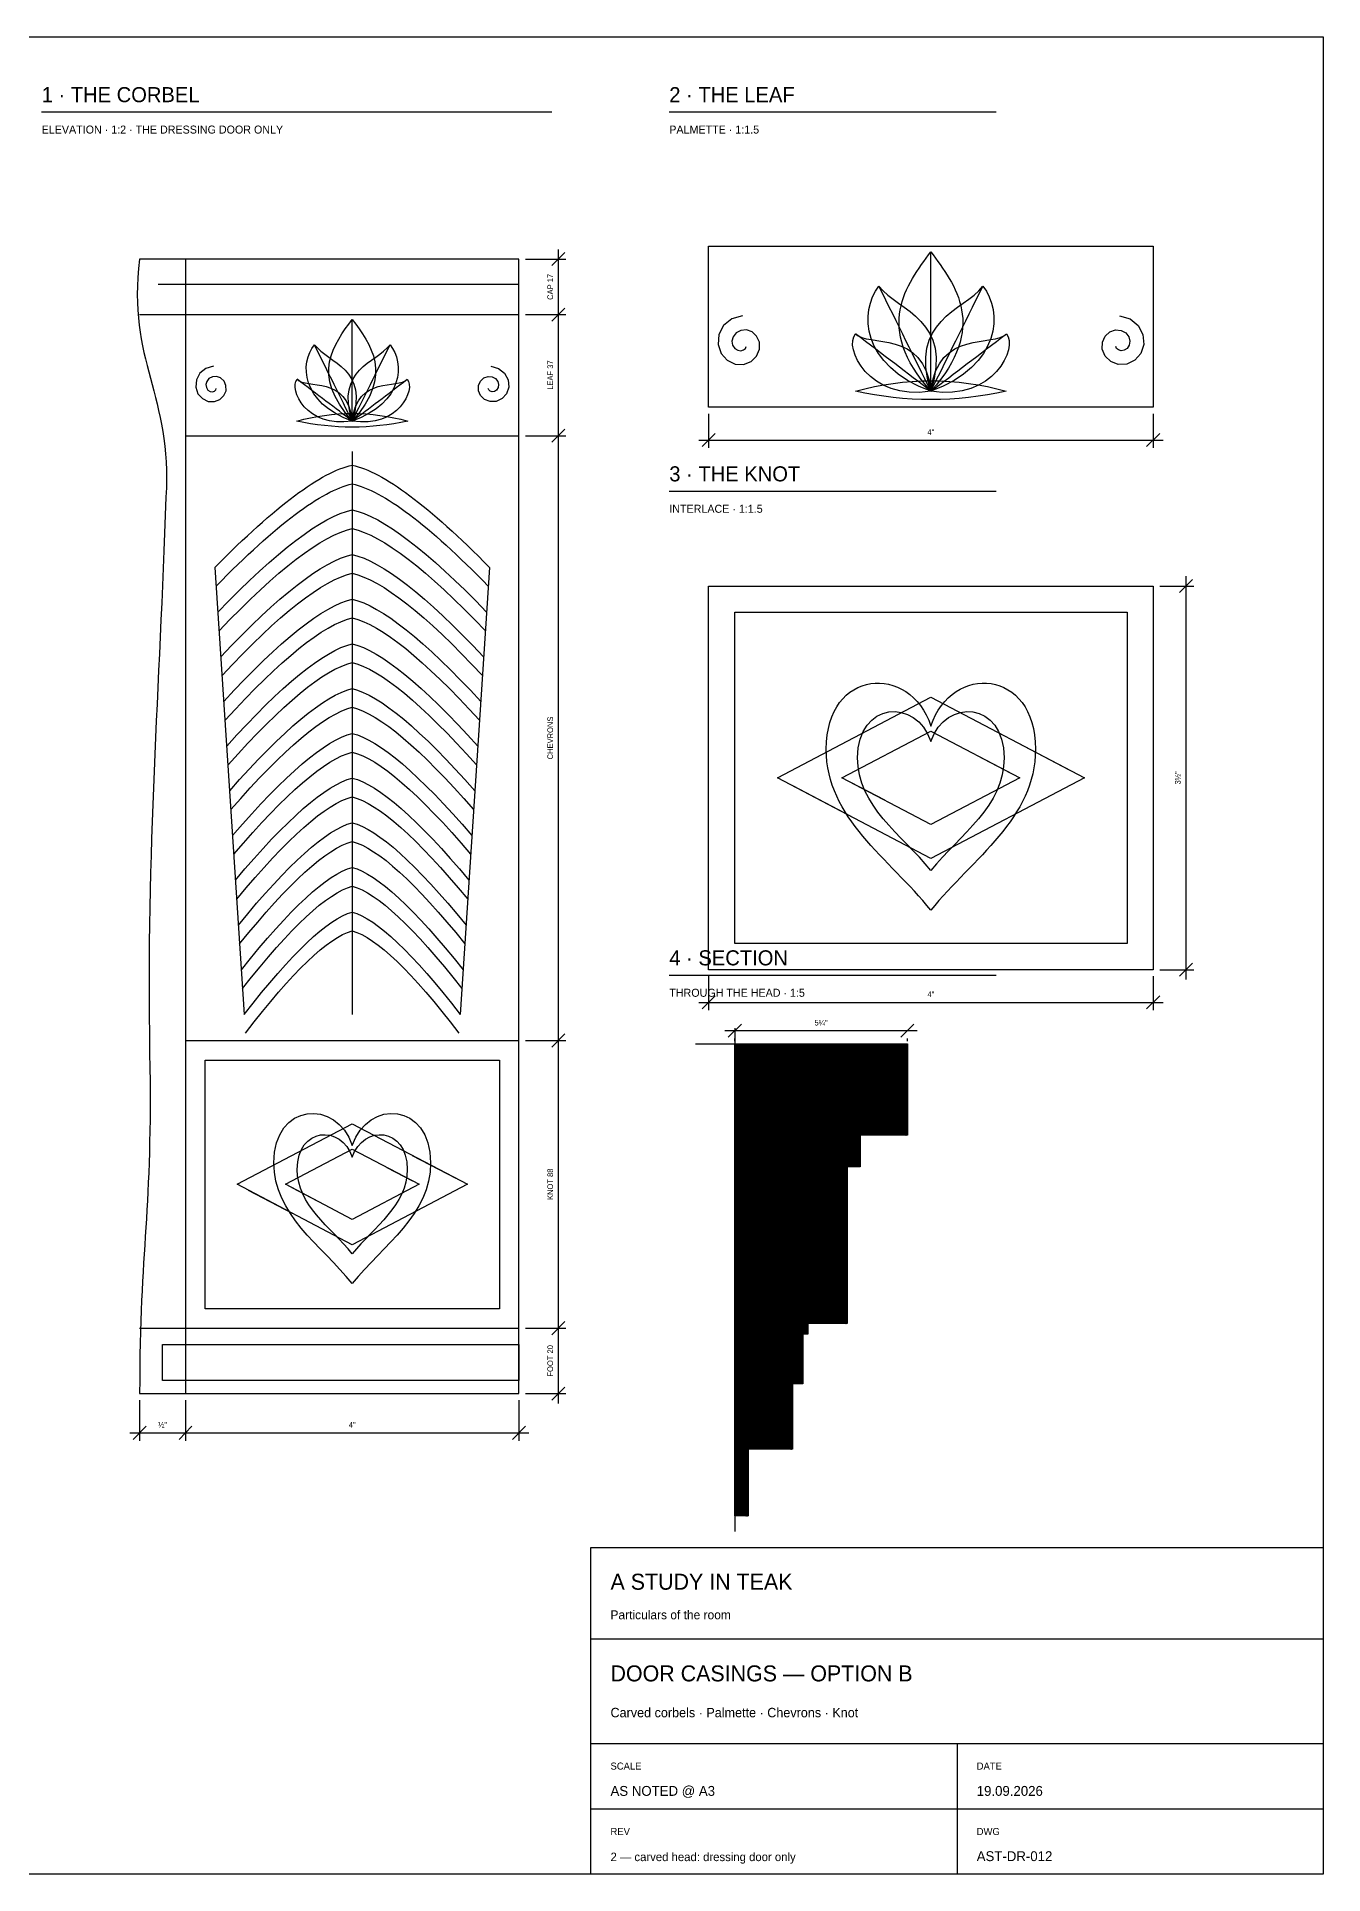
# Model space of a CAD drawing. Header units: inches. Extents: x 0.3 to 16.2, y 0.3 to 11.4.
# Drawn here: x 8.47 to 16.22, y 0.31 to 11.38 of the extents above; entities that cross this region are included whole.
import ezdxf
from ezdxf.enums import TextEntityAlignment as Align

# ---------------------------------------------------------------- set-up
doc = ezdxf.new("R2010")
doc.units = ezdxf.units.IN
doc.header["$LTSCALE"] = 0.009843
doc.header["$MEASUREMENT"] = 0
for name, color, linetype in [('DIMENSIONS', 1, 'Continuous'), ('GEOMETRY', 7, 'Continuous'), ('HATCH', 8, 'Continuous'), ('TEXT', 7, 'Continuous')]:
    doc.layers.add(name, color=color, linetype=linetype)

msp = doc.modelspace()

# ---------------------------------------------------------------- hatches: boundary and pattern name
at = {"layer": 'HATCH'}
h = msp.add_hatch(dxfattribs=at)
h.set_pattern_fill('ANSI31', scale=0.015748031)
h.paths.add_polyline_path([(12.677, 5.315), (13.717, 5.315), (13.717, 4.764), (13.433, 4.764), (13.433, 4.575), (13.354, 4.575), (13.354, 3.63), (13.118, 3.63), (13.118, 3.567), (13.087, 3.567), (13.087, 3.268), (13.024, 3.268), (13.024, 2.874), (12.757, 2.874), (12.757, 2.472), (12.677, 2.472), (12.677, 5.315)])

# ---------------------------------------------------------------- linework, layer by layer
at = {"layer": 'DIMENSIONS'}
for p, q in [((11.575, 10), (11.654, 10.079)), ((11.614, 10.098), (11.614, 3.15)), ((11.417, 10.039), (11.661, 10.039)), ((11.575, 9.665), (11.654, 9.744)), ((11.417, 9.705), (11.661, 9.705)), ((12.52, 9.107), (12.52, 8.903)), ((15.197, 9.107), (15.197, 8.903)), ((11.417, 8.976), (11.661, 8.976)), ((11.575, 8.937), (11.654, 9.016)), ((12.48, 8.911), (12.559, 8.989)), ((15.157, 8.911), (15.236, 8.989)), ((12.461, 8.95), (15.256, 8.95)), ((15.354, 8.031), (15.433, 8.11)), ((15.394, 8.13), (15.394, 5.702)), ((15.236, 8.071), (15.441, 8.071)), ((15.236, 5.761), (15.441, 5.761)), ((15.354, 5.722), (15.433, 5.8)), ((12.52, 5.722), (12.52, 5.517)), ((15.197, 5.722), (15.197, 5.517)), ((12.461, 5.564), (15.256, 5.564)), ((12.48, 5.525), (12.559, 5.604)), ((15.157, 5.525), (15.236, 5.604)), ((12.638, 5.354), (12.717, 5.433)), ((13.677, 5.354), (13.756, 5.433)), ((11.417, 5.335), (11.661, 5.335)), ((11.575, 5.295), (11.654, 5.374)), ((12.618, 5.394), (13.776, 5.394)), ((12.677, 5.331), (12.677, 5.346)), ((13.717, 5.331), (13.717, 5.346)), ((11.417, 3.602), (11.661, 3.602)), ((11.575, 3.563), (11.654, 3.642)), ((11.417, 3.209), (11.661, 3.209)), ((11.575, 3.169), (11.654, 3.248)), ((9.094, 3.169), (9.094, 2.925)), ((9.37, 3.169), (9.37, 2.925)), ((11.378, 3.169), (11.378, 2.925)), ((9.055, 2.933), (9.134, 3.012)), ((9.331, 2.933), (9.409, 3.012)), ((11.339, 2.933), (11.417, 3.012)), ((9.035, 2.972), (11.437, 2.972))]:
    msp.add_line(p, q, dxfattribs=at)
at = {"layer": 'GEOMETRY'}
for p, q in [((8.504, 10.925), (11.575, 10.925)), ((12.283, 10.925), (14.252, 10.925)), ((9.37, 10.039), (9.37, 3.209)), ((9.205, 9.889), (11.378, 9.889)), ((9.094, 9.705), (11.378, 9.705)), ((9.37, 8.976), (11.378, 8.976)), ((10.374, 8.88), (10.374, 5.492)), ((12.283, 8.642), (14.252, 8.642)), ((9.547, 8.183), (9.724, 5.492)), ((11.201, 8.183), (11.024, 5.492)), ((12.283, 5.728), (14.252, 5.728)), ((9.37, 5.335), (11.378, 5.335)), ((12.441, 5.315), (12.677, 5.315)), ((12.677, 5.409), (12.677, 2.378)), ((9.094, 3.602), (11.378, 3.602)), ((11.811, 1.732), (16.22, 1.732)), ((11.811, 1.102), (16.22, 1.102)), ((14.016, 1.102), (14.016, 0.315)), ((11.811, 0.709), (16.22, 0.709))]:
    msp.add_line(p, q, dxfattribs=at)
for points in [[(0.315, 11.378), (16.22, 11.378), (16.22, 0.315), (0.315, 0.315), (0.315, 11.378)], [(12.52, 10.118), (15.197, 10.118), (15.197, 9.147), (12.52, 9.147), (12.52, 10.118)], [(11.378, 10.039), (9.094, 10.039)], [(9.094, 3.209), (11.378, 3.209), (11.378, 10.039)], [(12.723, 9.698), (12.66, 9.679), (12.61, 9.639), (12.582, 9.585), (12.577, 9.525), (12.595, 9.471), (12.632, 9.43), (12.68, 9.407), (12.73, 9.405), (12.776, 9.423), (12.809, 9.455), (12.826, 9.496), (12.826, 9.539), (12.809, 9.575), (12.781, 9.601), (12.747, 9.613), (12.714, 9.61), (12.686, 9.596), (12.667, 9.572), (12.66, 9.546), (12.664, 9.521), (12.677, 9.502), (12.695, 9.49), (12.713, 9.487), (12.73, 9.492), (12.741, 9.502), (12.746, 9.514)], [(14.993, 9.698), (15.057, 9.679), (15.106, 9.639), (15.135, 9.585), (15.14, 9.525), (15.122, 9.471), (15.085, 9.43), (15.037, 9.407), (14.986, 9.405), (14.941, 9.423), (14.907, 9.455), (14.89, 9.496), (14.891, 9.539), (14.907, 9.575), (14.935, 9.601), (14.969, 9.613), (15.003, 9.61), (15.031, 9.596), (15.049, 9.572), (15.056, 9.546), (15.052, 9.521), (15.04, 9.502), (15.022, 9.49), (15.003, 9.487), (14.987, 9.492), (14.976, 9.502), (14.971, 9.514)], [(9.539, 9.394), (9.493, 9.381), (9.457, 9.352), (9.436, 9.312), (9.432, 9.269), (9.445, 9.229), (9.472, 9.199), (9.507, 9.182), (9.544, 9.181), (9.577, 9.194), (9.601, 9.218), (9.614, 9.247), (9.613, 9.278), (9.602, 9.305), (9.581, 9.324), (9.556, 9.332), (9.532, 9.331), (9.511, 9.32), (9.498, 9.303), (9.493, 9.284), (9.496, 9.266), (9.505, 9.251), (9.518, 9.243), (9.532, 9.241), (9.544, 9.245), (9.552, 9.252), (9.555, 9.261)], [(11.209, 9.394), (11.255, 9.381), (11.291, 9.352), (11.312, 9.312), (11.316, 9.269), (11.303, 9.229), (11.276, 9.199), (11.241, 9.182), (11.204, 9.181), (11.171, 9.194), (11.147, 9.218), (11.134, 9.247), (11.135, 9.278), (11.146, 9.305), (11.167, 9.324), (11.192, 9.332), (11.216, 9.331), (11.237, 9.32), (11.25, 9.303), (11.255, 9.284), (11.252, 9.266), (11.243, 9.251), (11.23, 9.243), (11.216, 9.241), (11.205, 9.245), (11.196, 9.252), (11.193, 9.261)], [(12.52, 8.071), (15.197, 8.071), (15.197, 5.761), (12.52, 5.761), (12.52, 8.071)], [(12.677, 7.913), (15.039, 7.913), (15.039, 5.919), (12.677, 5.919), (12.677, 7.913)], [(13.858, 7.401), (14.782, 6.916), (13.858, 6.431), (12.934, 6.916), (13.858, 7.401)], [(13.858, 7.197), (14.394, 6.916), (13.858, 6.635), (13.322, 6.916), (13.858, 7.197)], [(14.339, 7.149), (14.69, 6.965)], [(14.137, 7.051), (14.34, 6.944)], [(13.378, 6.683), (13.027, 6.867)], [(13.58, 6.781), (13.376, 6.888)], [(12.677, 5.315), (13.717, 5.315), (13.717, 4.764), (13.433, 4.764), (13.433, 4.575), (13.354, 4.575), (13.354, 3.63), (13.118, 3.63), (13.118, 3.567), (13.087, 3.567), (13.087, 3.268), (13.024, 3.268), (13.024, 2.874), (12.757, 2.874), (12.757, 2.472), (12.677, 2.472), (12.677, 5.315)], [(9.488, 5.217), (11.26, 5.217), (11.26, 3.72), (9.488, 3.72), (9.488, 5.217)], [(10.374, 4.832), (11.067, 4.469), (10.374, 4.105), (9.681, 4.469), (10.374, 4.832)], [(10.374, 4.68), (10.776, 4.469), (10.374, 4.257), (9.972, 4.469), (10.374, 4.68)], [(10.583, 4.57), (10.736, 4.49)], [(10.734, 4.643), (10.998, 4.505)], [(10.014, 4.294), (9.75, 4.432)], [(10.165, 4.367), (10.012, 4.447)], [(9.232, 3.504), (11.378, 3.504), (11.378, 3.287), (9.232, 3.287), (9.232, 3.504)], [(11.811, 2.283), (16.22, 2.283), (16.22, 0.315), (11.811, 0.315), (11.811, 2.283)]]:
    msp.add_lwpolyline(points, dxfattribs=at)
for points in [[(13.858, 9.244), (13.513, 9.63), (13.71, 9.882), (13.858, 10.084)], [(13.858, 10.084), (14.006, 9.882), (14.204, 9.63), (13.858, 9.244)], [(13.858, 9.244), (13.858, 9.502), (13.858, 9.782), (13.858, 10.084)], [(9.094, 10.039), (9.016, 9.425), (9.291, 9.22), (9.252, 8.605)], [(13.858, 9.244), (13.435, 9.397), (13.426, 9.725), (13.545, 9.876)], [(13.545, 9.876), (13.665, 9.725), (13.993, 9.673), (13.858, 9.244)], [(13.858, 9.244), (13.762, 9.438), (13.658, 9.649), (13.545, 9.876)], [(13.858, 9.244), (13.724, 9.673), (14.052, 9.725), (14.171, 9.876)], [(14.171, 9.876), (14.291, 9.725), (14.281, 9.397), (13.858, 9.244)], [(13.858, 9.244), (13.954, 9.438), (14.059, 9.649), (14.171, 9.876)], [(10.374, 9.064), (10.12, 9.345), (10.265, 9.529), (10.374, 9.676)], [(10.374, 9.676), (10.483, 9.529), (10.628, 9.345), (10.374, 9.064)], [(10.374, 9.064), (10.374, 9.251), (10.374, 9.455), (10.374, 9.676)], [(10.374, 9.064), (10.064, 9.174), (10.058, 9.414), (10.146, 9.524)], [(10.146, 9.524), (10.234, 9.414), (10.474, 9.377), (10.374, 9.064)], [(10.374, 9.064), (10.304, 9.205), (10.228, 9.358), (10.146, 9.524)], [(10.374, 9.064), (10.274, 9.377), (10.514, 9.414), (10.602, 9.524)], [(10.602, 9.524), (10.69, 9.414), (10.684, 9.174), (10.374, 9.064)], [(10.374, 9.064), (10.444, 9.205), (10.52, 9.358), (10.602, 9.524)], [(13.858, 9.244), (13.482, 9.183), (13.332, 9.507), (13.404, 9.59)], [(13.404, 9.59), (13.476, 9.507), (13.817, 9.623), (13.858, 9.244)], [(13.858, 9.244), (13.719, 9.35), (13.568, 9.465), (13.404, 9.59)], [(13.858, 9.244), (13.9, 9.623), (14.241, 9.507), (14.313, 9.59)], [(14.313, 9.59), (14.385, 9.507), (14.235, 9.183), (13.858, 9.244)], [(13.858, 9.244), (13.998, 9.35), (14.149, 9.465), (14.313, 9.59)], [(10.374, 9.064), (10.098, 9.018), (9.99, 9.255), (10.043, 9.316)], [(10.043, 9.316), (10.096, 9.255), (10.345, 9.342), (10.374, 9.064)], [(10.374, 9.064), (10.273, 9.141), (10.162, 9.225), (10.043, 9.316)], [(10.374, 9.064), (10.403, 9.342), (10.652, 9.255), (10.705, 9.316)], [(10.705, 9.316), (10.758, 9.255), (10.65, 9.018), (10.374, 9.064)], [(10.374, 9.064), (10.475, 9.141), (10.586, 9.225), (10.705, 9.316)], [(13.404, 9.244), (13.707, 9.328), (14.01, 9.328), (14.312, 9.244)], [(14.312, 9.244), (14.01, 9.177), (13.707, 9.177), (13.404, 9.244)], [(10.04, 9.064), (10.263, 9.125), (10.485, 9.125), (10.708, 9.064)], [(10.708, 9.064), (10.485, 9.015), (10.263, 9.015), (10.04, 9.064)], [(9.547, 8.183), (9.911, 8.553), (10.187, 8.758), (10.374, 8.799)], [(10.374, 8.799), (10.561, 8.758), (10.837, 8.553), (11.201, 8.183)], [(9.555, 8.07), (9.915, 8.44), (10.188, 8.645), (10.374, 8.686)], [(10.374, 8.686), (10.56, 8.645), (10.833, 8.44), (11.193, 8.07)], [(9.565, 7.914), (9.921, 8.284), (10.191, 8.489), (10.374, 8.53)], [(10.374, 8.53), (10.557, 8.489), (10.827, 8.284), (11.183, 7.914)], [(9.572, 7.801), (9.925, 8.171), (10.192, 8.376), (10.374, 8.417)], [(10.374, 8.417), (10.556, 8.376), (10.823, 8.171), (11.176, 7.801)], [(9.583, 7.645), (9.931, 8.015), (10.195, 8.22), (10.374, 8.261)], [(10.374, 8.261), (10.553, 8.22), (10.817, 8.015), (11.165, 7.645)], [(9.59, 7.532), (9.935, 7.902), (10.196, 8.107), (10.374, 8.148)], [(10.374, 8.148), (10.552, 8.107), (10.813, 7.902), (11.158, 7.532)], [(9.6, 7.376), (9.941, 7.746), (10.199, 7.951), (10.374, 7.992)], [(10.374, 7.992), (10.549, 7.951), (10.807, 7.746), (11.148, 7.376)], [(9.608, 7.263), (9.945, 7.632), (10.2, 7.838), (10.374, 7.879)], [(10.374, 7.879), (10.548, 7.838), (10.803, 7.632), (11.14, 7.263)], [(9.618, 7.107), (9.951, 7.476), (10.203, 7.682), (10.374, 7.723)], [(10.374, 7.723), (10.545, 7.682), (10.797, 7.476), (11.13, 7.107)], [(9.626, 6.994), (9.955, 7.363), (10.204, 7.569), (10.374, 7.61)], [(10.374, 7.61), (10.544, 7.569), (10.793, 7.363), (11.122, 6.994)], [(13.228, 7.089), (13.228, 7.574), (13.732, 7.609), (13.858, 7.228)], [(9.636, 6.838), (9.961, 7.207), (10.207, 7.412), (10.374, 7.454)], [(10.374, 7.454), (10.541, 7.412), (10.787, 7.207), (11.112, 6.838)], [(9.643, 6.725), (9.965, 7.094), (10.208, 7.299), (10.374, 7.341)], [(10.374, 7.341), (10.54, 7.299), (10.783, 7.094), (11.105, 6.725)], [(13.417, 7.037), (13.417, 7.377), (13.77, 7.401), (13.858, 7.134)], [(9.654, 6.569), (9.971, 6.938), (10.211, 7.143), (10.374, 7.184)], [(10.374, 7.184), (10.537, 7.143), (10.777, 6.938), (11.094, 6.569)], [(13.858, 6.119), (13.606, 6.431), (13.228, 6.673), (13.228, 7.089)], [(9.661, 6.456), (9.975, 6.825), (10.212, 7.03), (10.374, 7.071)], [(10.374, 7.071), (10.536, 7.03), (10.773, 6.825), (11.087, 6.456)], [(13.858, 6.358), (13.682, 6.576), (13.417, 6.746), (13.417, 7.037)], [(9.671, 6.3), (9.98, 6.669), (10.215, 6.874), (10.374, 6.915)], [(10.374, 6.915), (10.533, 6.874), (10.768, 6.669), (11.077, 6.3)], [(9.679, 6.186), (9.985, 6.556), (10.216, 6.761), (10.374, 6.802)], [(10.374, 6.802), (10.532, 6.761), (10.763, 6.556), (11.069, 6.186)], [(9.689, 6.03), (9.99, 6.4), (10.219, 6.605), (10.374, 6.646)], [(10.374, 6.646), (10.529, 6.605), (10.758, 6.4), (11.059, 6.03)], [(9.696, 5.917), (9.995, 6.287), (10.22, 6.492), (10.374, 6.533)], [(10.374, 6.533), (10.528, 6.492), (10.753, 6.287), (11.052, 5.917)], [(9.707, 5.761), (10, 6.131), (10.223, 6.336), (10.374, 6.377)], [(10.374, 6.377), (10.525, 6.336), (10.748, 6.131), (11.041, 5.761)], [(9.714, 5.648), (10.004, 6.018), (10.224, 6.223), (10.374, 6.264)], [(10.374, 6.264), (10.524, 6.223), (10.744, 6.018), (11.034, 5.648)], [(9.724, 5.492), (10.01, 5.862), (10.227, 6.067), (10.374, 6.108)], [(10.374, 6.108), (10.521, 6.067), (10.738, 5.862), (11.024, 5.492)], [(9.732, 5.379), (10.014, 5.749), (10.228, 5.954), (10.374, 5.995)], [(10.374, 5.995), (10.52, 5.954), (10.734, 5.749), (11.016, 5.379)], [(9.902, 4.598), (9.902, 4.962), (10.28, 4.988), (10.374, 4.702)], [(10.043, 4.559), (10.043, 4.814), (10.308, 4.832), (10.374, 4.632)], [(10.374, 3.871), (10.185, 4.105), (9.902, 4.287), (9.902, 4.598)], [(10.374, 4.05), (10.242, 4.214), (10.043, 4.341), (10.043, 4.559)]]:
    msp.add_open_spline(points, degree=3, dxfattribs=at)
for points in [[(9.252, 8.605), (9.213, 7.444), (9.134, 6.487), (9.154, 5.258), (9.173, 4.302), (9.094, 4.097), (9.094, 3.209)], [(13.858, 7.228), (13.984, 7.609), (14.488, 7.574), (14.488, 7.089), (14.488, 6.673), (14.11, 6.431), (13.858, 6.119)], [(13.858, 7.134), (13.946, 7.401), (14.299, 7.377), (14.299, 7.037), (14.299, 6.746), (14.035, 6.576), (13.858, 6.358)], [(10.374, 4.702), (10.469, 4.988), (10.846, 4.962), (10.846, 4.598), (10.846, 4.287), (10.563, 4.105), (10.374, 3.871)], [(10.374, 4.632), (10.44, 4.832), (10.705, 4.814), (10.705, 4.559), (10.705, 4.341), (10.506, 4.214), (10.374, 4.05)]]:
    msp.add_open_spline(points, degree=3, knots=[0, 0, 0, 0, 1, 1, 1, 2, 2, 2, 2], dxfattribs=at)

# ---------------------------------------------------------------- texts
at = {"layer": 'TEXT'}
for s, height, p in [('1 · THE CORBEL', 0.09071, (8.504, 10.984)), ('2 · THE LEAF', 0.09071, (12.283, 10.984)), ('ELEVATION · 1:2 · THE DRESSING DOOR ONLY', 0.04819, (8.504, 10.795)), ('PALMETTE · 1:1.5', 0.04819, (12.283, 10.795)), ('3 · THE KNOT', 0.09071, (12.283, 8.701)), ('INTERLACE · 1:1.5', 0.04819, (12.283, 8.512)), ('4 · SECTION', 0.09071, (12.283, 5.787)), ('THROUGH THE HEAD · 1:5', 0.04819, (12.283, 5.598)), ('A STUDY IN TEAK', 0.09638, (11.929, 2.028)), ('Particulars of the room', 0.05386, (11.929, 1.85)), ('DOOR CASINGS — OPTION B', 0.09638, (11.929, 1.476)), ('Carved corbels · Palmette · Chevrons · Knot', 0.05669, (11.929, 1.26)), ('SCALE', 0.0425, (11.929, 0.945)), ('DATE', 0.0425, (14.134, 0.945)), ('AS NOTED @ A3', 0.05953, (11.929, 0.787)), ('19.09.2026', 0.0595, (14.134, 0.787)), ('REV', 0.0425, (11.929, 0.551)), ('DWG', 0.0425, (14.134, 0.551)), ('2 — carved head: dressing door only', 0.05102, (11.929, 0.394)), ('AST-DR-012', 0.0595, (14.134, 0.394))]:
    msp.add_text(s, height=height, dxfattribs=at).set_placement(p)
for s, p in [('CAP 17', (11.583, 9.872)), ('LEAF 37', (11.583, 9.341)), ('CHEVRONS', (11.583, 7.156)), ('3½"', (15.362, 6.916)), ('KNOT 88', (11.583, 4.469)), ('FOOT 20', (11.583, 3.406))]:
    msp.add_text(s, height=0.034, rotation=90, dxfattribs=at).set_placement(p, align=Align.CENTER)
for s, p in [('4"', (13.858, 8.981)), ('4"', (13.858, 5.596)), ('5¼"', (13.197, 5.425)), ('½"', (9.232, 3.004)), ('4"', (10.374, 3.004))]:
    msp.add_text(s, height=0.034, dxfattribs=at).set_placement(p, align=Align.CENTER)

doc.saveas('drawing.dxf')
